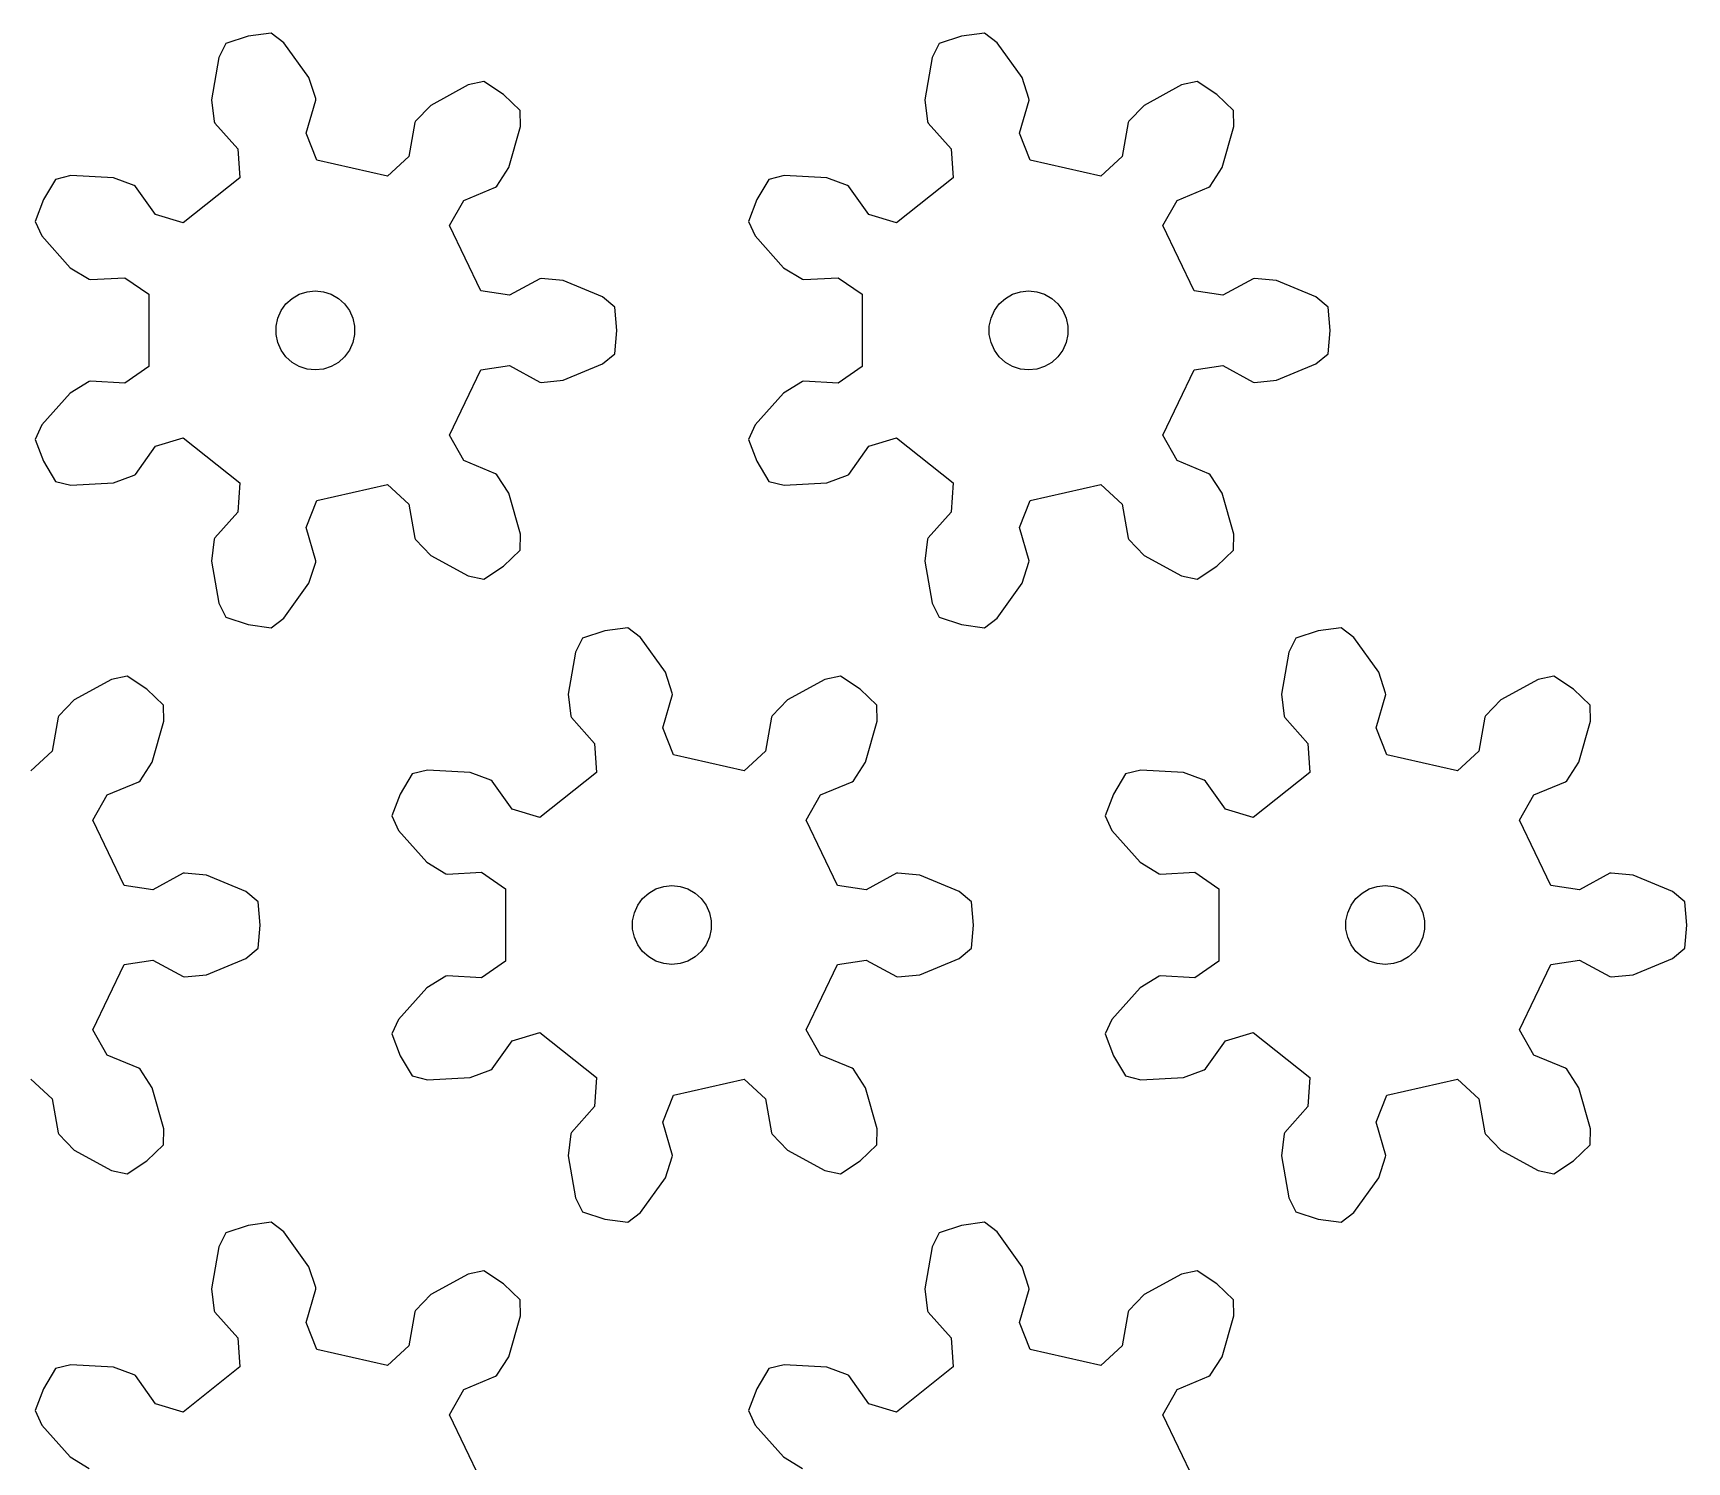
# Model space of a CAD drawing. Extents: x 0 to 212, y 0 to 226.
# Drawn here: x 148.9 to 211.8, y 171.6 to 225.8 of the extents above; entities that cross this region are included whole.
import ezdxf

# ---------------------------------------------------------------- set-up
doc = ezdxf.new("R2010")
doc.units = 0

msp = doc.modelspace()

# ---------------------------------------------------------------- linework, layer by layer
for p, q in [((157.113, 225.704), (156.268, 225.429)), ((157.994, 225.823), (157.113, 225.704)), ((158.474, 225.456), (157.994, 225.823)), ((184.209, 225.704), (183.364, 225.429)), ((185.09, 225.823), (184.209, 225.704)), ((185.57, 225.456), (185.09, 225.823)), ((156.268, 225.429), (155.995, 224.891)), ((159.414, 224.138), (158.474, 225.456)), ((183.364, 225.429), (183.091, 224.891)), ((186.51, 224.138), (185.57, 225.456)), ((155.995, 224.891), (155.72, 223.294)), ((183.091, 224.891), (182.816, 223.294)), ((159.679, 223.34), (159.414, 224.138)), ((165.475, 223.858), (164.056, 223.078)), ((166.066, 223.98), (165.475, 223.858)), ((166.808, 223.491), (166.066, 223.98)), ((186.774, 223.34), (186.51, 224.138)), ((192.571, 223.858), (191.151, 223.078)), ((193.162, 223.98), (192.571, 223.858)), ((193.904, 223.491), (193.162, 223.98)), ((155.72, 223.294), (155.828, 222.461)), ((159.321, 222.023), (159.68, 223.28)), ((159.68, 223.28), (159.679, 223.34)), ((164.056, 223.078), (163.472, 222.475)), ((167.45, 222.877), (166.808, 223.491)), ((182.816, 223.294), (182.924, 222.461)), ((186.416, 222.023), (186.776, 223.28)), ((186.776, 223.28), (186.774, 223.34)), ((191.151, 223.078), (190.567, 222.475)), ((194.546, 222.877), (193.904, 223.491)), ((155.828, 222.461), (155.853, 222.407)), ((155.853, 222.407), (156.722, 221.43)), ((163.444, 222.421), (163.222, 221.132)), ((163.472, 222.475), (163.444, 222.421)), ((167.463, 222.273), (167.45, 222.877)), ((182.924, 222.461), (182.949, 222.407)), ((182.949, 222.407), (183.818, 221.43)), ((190.54, 222.421), (190.318, 221.132)), ((190.567, 222.475), (190.54, 222.421)), ((194.559, 222.273), (194.546, 222.877)), ((159.728, 220.996), (159.321, 222.023)), ((167.018, 220.716), (167.463, 222.273)), ((186.823, 220.996), (186.416, 222.023)), ((194.114, 220.716), (194.559, 222.273)), ((156.722, 221.43), (156.801, 220.328)), ((183.818, 221.43), (183.897, 220.328)), ((162.41, 220.383), (159.728, 220.996)), ((163.222, 221.132), (162.41, 220.383)), ((166.56, 220.012), (167.018, 220.716)), ((189.506, 220.383), (186.823, 220.996)), ((190.318, 221.132), (189.506, 220.383)), ((193.655, 220.012), (194.114, 220.716)), ((149.795, 220.267), (149.339, 219.504)), ((150.38, 220.413), (149.795, 220.267)), ((151.998, 220.326), (150.38, 220.413)), ((152.786, 220.036), (151.998, 220.326)), ((152.834, 219.999), (152.786, 220.036)), ((153.593, 218.934), (152.834, 219.999)), ((156.801, 220.328), (154.65, 218.612)), ((165.307, 219.47), (166.513, 219.973)), ((166.513, 219.973), (166.56, 220.012)), ((176.891, 220.267), (176.435, 219.504)), ((177.476, 220.413), (176.891, 220.267)), ((179.094, 220.326), (177.476, 220.413)), ((179.882, 220.036), (179.094, 220.326)), ((179.93, 219.999), (179.882, 220.036)), ((180.689, 218.934), (179.93, 219.999)), ((183.897, 220.328), (181.745, 218.612)), ((192.402, 219.47), (193.609, 219.973)), ((193.609, 219.973), (193.655, 220.012)), ((149.339, 219.504), (149.027, 218.672)), ((164.757, 218.512), (165.307, 219.47)), ((176.435, 219.504), (176.122, 218.672)), ((191.853, 218.512), (192.402, 219.47)), ((149.027, 218.672), (149.277, 218.122)), ((154.65, 218.612), (153.593, 218.934)), ((176.122, 218.672), (176.373, 218.122)), ((181.745, 218.612), (180.689, 218.934)), ((149.277, 218.122), (150.354, 216.912)), ((165.951, 216.033), (164.757, 218.512)), ((176.373, 218.122), (177.45, 216.912)), ((193.047, 216.033), (191.853, 218.512)), ((150.354, 216.912), (151.072, 216.477)), ((177.45, 216.912), (178.168, 216.477)), ((151.072, 216.477), (151.131, 216.462)), ((151.131, 216.462), (152.436, 216.533)), ((152.436, 216.533), (153.347, 215.907)), ((168.189, 216.494), (167.043, 215.865)), ((168.248, 216.507), (168.189, 216.494)), ((169.084, 216.426), (168.248, 216.507)), ((170.579, 215.803), (169.084, 216.426)), ((178.168, 216.477), (178.226, 216.462)), ((178.226, 216.462), (179.532, 216.533)), ((179.532, 216.533), (180.443, 215.907)), ((195.284, 216.494), (194.139, 215.865)), ((195.343, 216.507), (195.284, 216.494)), ((196.179, 216.426), (195.343, 216.507)), ((197.675, 215.803), (196.179, 216.426)), ((153.347, 215.907), (153.347, 213.156)), ((158.364, 215.282), (158.549, 215.535)), ((158.549, 215.535), (158.782, 215.745)), ((158.782, 215.745), (159.053, 215.902)), ((159.053, 215.902), (159.351, 215.999)), ((159.351, 215.999), (159.663, 216.032)), ((159.663, 216.032), (159.975, 215.999)), ((159.975, 215.999), (160.273, 215.902)), ((160.273, 215.902), (160.545, 215.745)), ((160.545, 215.745), (160.778, 215.535)), ((160.778, 215.535), (160.962, 215.282)), ((167.043, 215.865), (165.951, 216.033)), ((171.043, 215.417), (170.579, 215.803)), ((180.443, 215.907), (180.443, 213.156)), ((185.46, 215.282), (185.644, 215.535)), ((185.644, 215.535), (185.877, 215.745)), ((185.877, 215.745), (186.149, 215.902)), ((186.149, 215.902), (186.447, 215.999)), ((186.447, 215.999), (186.759, 216.032)), ((186.759, 216.032), (187.071, 215.999)), ((187.071, 215.999), (187.369, 215.902)), ((187.369, 215.902), (187.641, 215.745)), ((187.641, 215.745), (187.874, 215.535)), ((187.874, 215.535), (188.058, 215.282)), ((194.139, 215.865), (193.047, 216.033)), ((198.139, 215.417), (197.675, 215.803)), ((158.172, 214.689), (158.237, 214.995)), ((158.237, 214.995), (158.364, 215.282)), ((160.962, 215.282), (161.09, 214.995)), ((161.09, 214.995), (161.155, 214.689)), ((171.122, 214.532), (171.043, 215.417)), ((185.267, 214.689), (185.333, 214.995)), ((185.333, 214.995), (185.46, 215.282)), ((188.058, 215.282), (188.186, 214.995)), ((188.186, 214.995), (188.251, 214.689)), ((198.218, 214.532), (198.139, 215.417)), ((158.172, 214.375), (158.172, 214.689)), ((158.237, 214.068), (158.172, 214.375)), ((161.155, 214.375), (161.09, 214.068)), ((161.155, 214.689), (161.155, 214.375)), ((171.043, 213.647), (171.122, 214.532)), ((185.267, 214.375), (185.267, 214.689)), ((185.333, 214.068), (185.267, 214.375)), ((188.251, 214.375), (188.186, 214.068)), ((188.251, 214.689), (188.251, 214.375)), ((198.139, 213.647), (198.218, 214.532)), ((158.364, 213.782), (158.237, 214.068)), ((158.549, 213.528), (158.364, 213.782)), ((160.962, 213.782), (160.778, 213.528)), ((161.09, 214.068), (160.962, 213.782)), ((170.579, 213.26), (171.043, 213.647)), ((185.46, 213.782), (185.333, 214.068)), ((185.644, 213.528), (185.46, 213.782)), ((188.058, 213.782), (187.874, 213.528)), ((188.186, 214.068), (188.058, 213.782)), ((197.675, 213.26), (198.139, 213.647)), ((153.347, 213.156), (152.436, 212.531)), ((158.782, 213.318), (158.549, 213.528)), ((159.053, 213.161), (158.782, 213.318)), ((159.351, 213.065), (159.053, 213.161)), ((159.663, 213.032), (159.351, 213.065)), ((159.975, 213.065), (159.663, 213.032)), ((160.273, 213.161), (159.975, 213.065)), ((160.545, 213.318), (160.273, 213.161)), ((160.778, 213.528), (160.545, 213.318)), ((164.757, 210.552), (165.951, 213.031)), ((165.951, 213.031), (167.043, 213.199)), ((167.043, 213.199), (168.189, 212.569)), ((169.084, 212.637), (170.579, 213.26)), ((180.443, 213.156), (179.532, 212.531)), ((185.877, 213.318), (185.644, 213.528)), ((186.149, 213.161), (185.877, 213.318)), ((186.447, 213.065), (186.149, 213.161)), ((186.759, 213.032), (186.447, 213.065)), ((187.071, 213.065), (186.759, 213.032)), ((187.369, 213.161), (187.071, 213.065)), ((187.641, 213.318), (187.369, 213.161)), ((187.874, 213.528), (187.641, 213.318)), ((191.853, 210.552), (193.047, 213.031)), ((193.047, 213.031), (194.139, 213.199)), ((194.139, 213.199), (195.284, 212.569)), ((196.179, 212.637), (197.675, 213.26)), ((151.072, 212.586), (150.354, 212.151)), ((151.131, 212.601), (151.072, 212.586)), ((152.436, 212.531), (151.131, 212.601)), ((168.189, 212.569), (168.248, 212.557)), ((168.248, 212.557), (169.084, 212.637)), ((178.168, 212.586), (177.45, 212.151)), ((178.226, 212.601), (178.168, 212.586)), ((179.532, 212.531), (178.226, 212.601)), ((195.284, 212.569), (195.343, 212.557)), ((195.343, 212.557), (196.179, 212.637)), ((150.354, 212.151), (149.277, 210.941)), ((177.45, 212.151), (176.373, 210.941)), ((149.277, 210.941), (149.027, 210.392)), ((165.307, 209.593), (164.757, 210.552)), ((176.373, 210.941), (176.122, 210.392)), ((192.402, 209.593), (191.853, 210.552)), ((149.027, 210.392), (149.339, 209.56)), ((152.834, 209.064), (153.593, 210.129)), ((153.593, 210.129), (154.65, 210.451)), ((154.65, 210.451), (156.801, 208.736)), ((176.122, 210.392), (176.435, 209.56)), ((179.93, 209.064), (180.689, 210.129)), ((180.689, 210.129), (181.745, 210.451)), ((181.745, 210.451), (183.897, 208.736)), ((149.339, 209.56), (149.795, 208.797)), ((166.513, 209.09), (165.307, 209.593)), ((176.435, 209.56), (176.891, 208.797)), ((193.609, 209.09), (192.402, 209.593)), ((149.795, 208.797), (150.38, 208.65)), ((150.38, 208.65), (151.998, 208.737)), ((151.998, 208.737), (152.786, 209.028)), ((152.786, 209.028), (152.834, 209.064)), ((156.801, 208.736), (156.722, 207.634)), ((159.728, 208.068), (162.41, 208.68)), ((162.41, 208.68), (163.222, 207.931)), ((166.56, 209.052), (166.513, 209.09)), ((167.018, 208.348), (166.56, 209.052)), ((176.891, 208.797), (177.476, 208.65)), ((177.476, 208.65), (179.094, 208.737)), ((179.094, 208.737), (179.882, 209.028)), ((179.882, 209.028), (179.93, 209.064)), ((183.897, 208.736), (183.818, 207.634)), ((186.823, 208.068), (189.506, 208.68)), ((189.506, 208.68), (190.318, 207.931)), ((193.655, 209.052), (193.609, 209.09)), ((194.114, 208.348), (193.655, 209.052)), ((159.321, 207.041), (159.728, 208.068)), ((167.463, 206.79), (167.018, 208.348)), ((186.416, 207.041), (186.823, 208.068)), ((194.559, 206.79), (194.114, 208.348)), ((156.722, 207.634), (155.853, 206.657)), ((163.222, 207.931), (163.444, 206.643)), ((183.818, 207.634), (182.949, 206.657)), ((190.318, 207.931), (190.54, 206.643)), ((159.68, 205.783), (159.321, 207.041)), ((167.45, 206.187), (167.463, 206.79)), ((186.776, 205.783), (186.416, 207.041)), ((194.546, 206.187), (194.559, 206.79)), ((155.828, 206.602), (155.72, 205.769)), ((155.853, 206.657), (155.828, 206.602)), ((163.444, 206.643), (163.472, 206.589)), ((163.472, 206.589), (164.056, 205.985)), ((166.808, 205.573), (167.45, 206.187)), ((182.924, 206.602), (182.816, 205.769)), ((182.949, 206.657), (182.924, 206.602)), ((190.54, 206.643), (190.567, 206.589)), ((190.567, 206.589), (191.151, 205.985)), ((193.904, 205.573), (194.546, 206.187)), ((155.72, 205.769), (155.995, 204.173)), ((159.414, 204.926), (159.679, 205.723)), ((159.679, 205.723), (159.68, 205.783)), ((164.056, 205.985), (165.475, 205.205)), ((166.066, 205.083), (166.808, 205.573)), ((182.816, 205.769), (183.091, 204.173)), ((186.51, 204.926), (186.774, 205.723)), ((186.774, 205.723), (186.776, 205.783)), ((191.151, 205.985), (192.571, 205.205)), ((193.162, 205.083), (193.904, 205.573)), ((158.474, 203.607), (159.414, 204.926)), ((165.475, 205.205), (166.066, 205.083)), ((185.57, 203.607), (186.51, 204.926)), ((192.571, 205.205), (193.162, 205.083)), ((155.995, 204.173), (156.268, 203.635)), ((183.091, 204.173), (183.364, 203.635)), ((156.268, 203.635), (157.113, 203.36)), ((157.994, 203.241), (158.474, 203.607)), ((183.364, 203.635), (184.209, 203.36)), ((185.09, 203.241), (185.57, 203.607)), ((157.113, 203.36), (157.994, 203.241)), ((170.661, 203.121), (169.816, 202.847)), ((171.542, 203.241), (170.661, 203.121)), ((172.022, 202.874), (171.542, 203.241)), ((184.209, 203.36), (185.09, 203.241)), ((197.757, 203.121), (196.912, 202.847)), ((198.638, 203.241), (197.757, 203.121)), ((199.118, 202.874), (198.638, 203.241)), ((169.543, 202.308), (169.268, 200.712)), ((169.816, 202.847), (169.543, 202.308)), ((172.962, 201.555), (172.022, 202.874)), ((196.639, 202.308), (196.364, 200.712)), ((196.912, 202.847), (196.639, 202.308)), ((200.058, 201.555), (199.118, 202.874)), ((151.927, 201.276), (150.508, 200.496)), ((152.518, 201.398), (151.927, 201.276)), ((153.26, 200.909), (152.518, 201.398)), ((173.226, 200.758), (172.962, 201.555)), ((179.023, 201.276), (177.603, 200.496)), ((179.614, 201.398), (179.023, 201.276)), ((180.356, 200.909), (179.614, 201.398)), ((200.322, 200.758), (200.058, 201.555)), ((206.119, 201.276), (204.699, 200.496)), ((206.71, 201.398), (206.119, 201.276)), ((207.452, 200.909), (206.71, 201.398)), ((150.508, 200.496), (149.924, 199.892)), ((153.902, 200.294), (153.26, 200.909)), ((169.268, 200.712), (169.376, 199.879)), ((172.869, 199.441), (173.228, 200.698)), ((173.228, 200.698), (173.226, 200.758)), ((177.603, 200.496), (177.019, 199.892)), ((180.998, 200.294), (180.356, 200.909)), ((196.364, 200.712), (196.471, 199.879)), ((199.964, 199.441), (200.323, 200.698)), ((200.323, 200.698), (200.322, 200.758)), ((204.699, 200.496), (204.115, 199.892)), ((208.094, 200.294), (207.452, 200.909)), ((149.896, 199.839), (149.675, 198.55)), ((149.924, 199.892), (149.896, 199.839)), ((153.915, 199.691), (153.902, 200.294)), ((169.376, 199.879), (169.401, 199.824)), ((169.401, 199.824), (170.27, 198.847)), ((176.992, 199.839), (176.77, 198.55)), ((177.019, 199.892), (176.992, 199.839)), ((181.011, 199.691), (180.998, 200.294)), ((196.471, 199.879), (196.496, 199.824)), ((196.496, 199.824), (197.365, 198.847)), ((204.088, 199.839), (203.866, 198.55)), ((204.115, 199.892), (204.088, 199.839)), ((208.107, 199.691), (208.094, 200.294)), ((153.47, 198.133), (153.915, 199.691)), ((173.275, 198.413), (172.869, 199.441)), ((180.566, 198.133), (181.011, 199.691)), ((200.371, 198.413), (199.964, 199.441)), ((207.662, 198.133), (208.107, 199.691)), ((149.675, 198.55), (148.862, 197.801)), ((170.27, 198.847), (170.349, 197.745)), ((176.77, 198.55), (175.958, 197.801)), ((197.365, 198.847), (197.444, 197.745)), ((203.866, 198.55), (203.054, 197.801)), ((153.012, 197.43), (153.47, 198.133)), ((175.958, 197.801), (173.275, 198.413)), ((180.107, 197.43), (180.566, 198.133)), ((203.054, 197.801), (200.371, 198.413)), ((207.203, 197.43), (207.662, 198.133)), ((151.759, 196.888), (152.965, 197.391)), ((152.965, 197.391), (153.012, 197.43)), ((163.343, 197.684), (162.887, 196.921)), ((163.928, 197.831), (163.343, 197.684)), ((165.546, 197.744), (163.928, 197.831)), ((166.334, 197.453), (165.546, 197.744)), ((166.382, 197.417), (166.334, 197.453)), ((167.141, 196.352), (166.382, 197.417)), ((170.349, 197.745), (168.198, 196.03)), ((178.854, 196.888), (180.061, 197.391)), ((180.061, 197.391), (180.107, 197.43)), ((190.438, 197.684), (189.983, 196.921)), ((191.024, 197.831), (190.438, 197.684)), ((192.642, 197.744), (191.024, 197.831)), ((193.43, 197.453), (192.642, 197.744)), ((193.478, 197.417), (193.43, 197.453)), ((194.236, 196.352), (193.478, 197.417)), ((197.444, 197.745), (195.293, 196.03)), ((205.95, 196.888), (207.157, 197.391)), ((207.157, 197.391), (207.203, 197.43)), ((151.209, 195.929), (151.759, 196.888)), ((162.887, 196.921), (162.575, 196.089)), ((178.305, 195.929), (178.854, 196.888)), ((189.983, 196.921), (189.67, 196.089)), ((205.401, 195.929), (205.95, 196.888)), ((162.575, 196.089), (162.825, 195.54)), ((168.198, 196.03), (167.141, 196.352)), ((189.67, 196.089), (189.921, 195.54)), ((195.293, 196.03), (194.236, 196.352)), ((152.403, 193.45), (151.209, 195.929)), ((162.825, 195.54), (163.902, 194.33)), ((179.499, 193.45), (178.305, 195.929)), ((189.921, 195.54), (190.998, 194.33)), ((206.595, 193.45), (205.401, 195.929)), ((163.902, 194.33), (164.62, 193.895)), ((190.998, 194.33), (191.716, 193.895)), ((154.641, 193.912), (153.495, 193.282)), ((154.7, 193.924), (154.641, 193.912)), ((155.536, 193.844), (154.7, 193.924)), ((157.031, 193.221), (155.536, 193.844)), ((164.62, 193.895), (164.679, 193.88)), ((164.679, 193.88), (165.984, 193.951)), ((165.984, 193.951), (166.895, 193.325)), ((181.737, 193.912), (180.591, 193.282)), ((181.795, 193.924), (181.737, 193.912)), ((182.632, 193.844), (181.795, 193.924)), ((184.127, 193.221), (182.632, 193.844)), ((191.716, 193.895), (191.774, 193.88)), ((191.774, 193.88), (193.08, 193.951)), ((193.08, 193.951), (193.991, 193.325)), ((208.832, 193.912), (207.687, 193.282)), ((208.891, 193.924), (208.832, 193.912)), ((209.727, 193.844), (208.891, 193.924)), ((211.222, 193.221), (209.727, 193.844)), ((153.495, 193.282), (152.403, 193.45)), ((157.495, 192.835), (157.031, 193.221)), ((166.895, 193.325), (166.895, 190.574)), ((171.912, 192.699), (172.097, 192.953)), ((172.097, 192.953), (172.33, 193.163)), ((172.33, 193.163), (172.601, 193.32)), ((172.601, 193.32), (172.899, 193.417)), ((172.899, 193.417), (173.211, 193.449)), ((173.211, 193.449), (173.523, 193.417)), ((173.523, 193.417), (173.821, 193.32)), ((173.821, 193.32), (174.093, 193.163)), ((174.093, 193.163), (174.326, 192.953)), ((174.326, 192.953), (174.51, 192.699)), ((180.591, 193.282), (179.499, 193.45)), ((184.591, 192.835), (184.127, 193.221)), ((193.991, 193.325), (193.991, 190.574)), ((199.008, 192.699), (199.192, 192.953)), ((199.192, 192.953), (199.425, 193.163)), ((199.425, 193.163), (199.697, 193.32)), ((199.697, 193.32), (199.995, 193.417)), ((199.995, 193.417), (200.307, 193.449)), ((200.307, 193.449), (200.619, 193.417)), ((200.619, 193.417), (200.917, 193.32)), ((200.917, 193.32), (201.189, 193.163)), ((201.189, 193.163), (201.422, 192.953)), ((201.422, 192.953), (201.606, 192.699)), ((207.687, 193.282), (206.595, 193.45)), ((211.686, 192.835), (211.222, 193.221)), ((157.575, 191.949), (157.495, 192.835)), ((171.719, 192.106), (171.785, 192.413)), ((171.785, 192.413), (171.912, 192.699)), ((174.51, 192.699), (174.638, 192.413)), ((174.638, 192.413), (174.703, 192.106)), ((184.67, 191.949), (184.591, 192.835)), ((198.815, 192.106), (198.88, 192.413)), ((198.88, 192.413), (199.008, 192.699)), ((201.606, 192.699), (201.734, 192.413)), ((201.734, 192.413), (201.799, 192.106)), ((211.766, 191.949), (211.686, 192.835)), ((157.495, 191.064), (157.575, 191.949)), ((171.719, 191.793), (171.719, 192.106)), ((171.785, 191.486), (171.719, 191.793)), ((174.703, 191.793), (174.638, 191.486)), ((174.703, 192.106), (174.703, 191.793)), ((184.591, 191.064), (184.67, 191.949)), ((198.815, 191.793), (198.815, 192.106)), ((198.88, 191.486), (198.815, 191.793)), ((201.799, 191.793), (201.734, 191.486)), ((201.799, 192.106), (201.799, 191.793)), ((211.686, 191.064), (211.766, 191.949)), ((157.031, 190.678), (157.495, 191.064)), ((171.912, 191.199), (171.785, 191.486)), ((172.097, 190.946), (171.912, 191.199)), ((174.51, 191.199), (174.326, 190.946)), ((174.638, 191.486), (174.51, 191.199)), ((184.127, 190.678), (184.591, 191.064)), ((199.008, 191.199), (198.88, 191.486)), ((199.192, 190.946), (199.008, 191.199)), ((201.606, 191.199), (201.422, 190.946)), ((201.734, 191.486), (201.606, 191.199)), ((211.222, 190.678), (211.686, 191.064)), ((151.209, 187.969), (152.403, 190.448)), ((152.403, 190.448), (153.495, 190.617)), ((153.495, 190.617), (154.641, 189.987)), ((155.536, 190.055), (157.031, 190.678)), ((166.895, 190.574), (165.984, 189.948)), ((172.33, 190.736), (172.097, 190.946)), ((172.601, 190.579), (172.33, 190.736)), ((172.899, 190.482), (172.601, 190.579)), ((173.211, 190.449), (172.899, 190.482)), ((173.523, 190.482), (173.211, 190.449)), ((173.821, 190.579), (173.523, 190.482)), ((174.093, 190.736), (173.821, 190.579)), ((174.326, 190.946), (174.093, 190.736)), ((178.305, 187.969), (179.499, 190.448)), ((179.499, 190.448), (180.591, 190.617)), ((180.591, 190.617), (181.737, 189.987)), ((182.632, 190.055), (184.127, 190.678)), ((193.991, 190.574), (193.08, 189.948)), ((199.425, 190.736), (199.192, 190.946)), ((199.697, 190.579), (199.425, 190.736)), ((199.995, 190.482), (199.697, 190.579)), ((200.307, 190.449), (199.995, 190.482)), ((200.619, 190.482), (200.307, 190.449)), ((200.917, 190.579), (200.619, 190.482)), ((201.189, 190.736), (200.917, 190.579)), ((201.422, 190.946), (201.189, 190.736)), ((205.401, 187.969), (206.595, 190.448)), ((206.595, 190.448), (207.687, 190.617)), ((207.687, 190.617), (208.832, 189.987)), ((209.727, 190.055), (211.222, 190.678)), ((154.641, 189.987), (154.7, 189.975)), ((154.7, 189.975), (155.536, 190.055)), ((164.62, 190.004), (163.902, 189.569)), ((164.679, 190.019), (164.62, 190.004)), ((165.984, 189.948), (164.679, 190.019)), ((181.737, 189.987), (181.795, 189.975)), ((181.795, 189.975), (182.632, 190.055)), ((191.716, 190.004), (190.998, 189.569)), ((191.774, 190.019), (191.716, 190.004)), ((193.08, 189.948), (191.774, 190.019)), ((208.832, 189.987), (208.891, 189.975)), ((208.891, 189.975), (209.727, 190.055)), ((163.902, 189.569), (162.825, 188.359)), ((190.998, 189.569), (189.921, 188.359)), ((151.759, 187.011), (151.209, 187.969)), ((162.825, 188.359), (162.575, 187.81)), ((167.141, 187.547), (168.198, 187.869)), ((168.198, 187.869), (170.349, 186.154)), ((178.854, 187.011), (178.305, 187.969)), ((189.921, 188.359), (189.67, 187.81)), ((194.236, 187.547), (195.293, 187.869)), ((195.293, 187.869), (197.444, 186.154)), ((205.95, 187.011), (205.401, 187.969)), ((162.575, 187.81), (162.887, 186.978)), ((166.382, 186.482), (167.141, 187.547)), ((189.67, 187.81), (189.983, 186.978)), ((193.478, 186.482), (194.236, 187.547)), ((152.965, 186.508), (151.759, 187.011)), ((162.887, 186.978), (163.343, 186.215)), ((180.061, 186.508), (178.854, 187.011)), ((189.983, 186.978), (190.438, 186.215)), ((207.157, 186.508), (205.95, 187.011)), ((148.862, 186.098), (149.675, 185.349)), ((153.012, 186.469), (152.965, 186.508)), ((153.47, 185.766), (153.012, 186.469)), ((163.343, 186.215), (163.928, 186.068)), ((163.928, 186.068), (165.546, 186.155)), ((165.546, 186.155), (166.334, 186.446)), ((166.334, 186.446), (166.382, 186.482)), ((170.349, 186.154), (170.27, 185.051)), ((173.275, 185.486), (175.958, 186.098)), ((175.958, 186.098), (176.77, 185.349)), ((180.107, 186.469), (180.061, 186.508)), ((180.566, 185.766), (180.107, 186.469)), ((190.438, 186.215), (191.024, 186.068)), ((191.024, 186.068), (192.642, 186.155)), ((192.642, 186.155), (193.43, 186.446)), ((193.43, 186.446), (193.478, 186.482)), ((197.444, 186.154), (197.365, 185.051)), ((200.371, 185.486), (203.054, 186.098)), ((203.054, 186.098), (203.866, 185.349)), ((207.203, 186.469), (207.157, 186.508)), ((207.662, 185.766), (207.203, 186.469)), ((149.675, 185.349), (149.896, 184.06)), ((153.915, 184.208), (153.47, 185.766)), ((172.869, 184.458), (173.275, 185.486)), ((176.77, 185.349), (176.992, 184.06)), ((181.011, 184.208), (180.566, 185.766)), ((199.964, 184.458), (200.371, 185.486)), ((203.866, 185.349), (204.088, 184.06)), ((208.107, 184.208), (207.662, 185.766)), ((170.27, 185.051), (169.401, 184.075)), ((197.365, 185.051), (196.496, 184.075)), ((153.902, 183.604), (153.915, 184.208)), ((169.401, 184.075), (169.376, 184.02)), ((173.228, 183.201), (172.869, 184.458)), ((180.998, 183.604), (181.011, 184.208)), ((196.496, 184.075), (196.471, 184.02)), ((200.323, 183.201), (199.964, 184.458)), ((208.094, 183.604), (208.107, 184.208)), ((149.896, 184.06), (149.924, 184.007)), ((149.924, 184.007), (150.508, 183.403)), ((153.26, 182.99), (153.902, 183.604)), ((169.376, 184.02), (169.268, 183.187)), ((176.992, 184.06), (177.019, 184.007)), ((177.019, 184.007), (177.603, 183.403)), ((180.356, 182.99), (180.998, 183.604)), ((196.471, 184.02), (196.364, 183.187)), ((204.088, 184.06), (204.115, 184.007)), ((204.115, 184.007), (204.699, 183.403)), ((207.452, 182.99), (208.094, 183.604)), ((150.508, 183.403), (151.927, 182.623)), ((152.518, 182.501), (153.26, 182.99)), ((169.268, 183.187), (169.543, 181.591)), ((172.962, 182.344), (173.226, 183.141)), ((173.226, 183.141), (173.228, 183.201)), ((177.603, 183.403), (179.023, 182.623)), ((179.614, 182.501), (180.356, 182.99)), ((196.364, 183.187), (196.639, 181.591)), ((200.058, 182.344), (200.322, 183.141)), ((200.322, 183.141), (200.323, 183.201)), ((204.699, 183.403), (206.119, 182.623)), ((206.71, 182.501), (207.452, 182.99)), ((151.927, 182.623), (152.518, 182.501)), ((172.022, 181.025), (172.962, 182.344)), ((179.023, 182.623), (179.614, 182.501)), ((199.118, 181.025), (200.058, 182.344)), ((206.119, 182.623), (206.71, 182.501)), ((169.543, 181.591), (169.816, 181.052)), ((196.639, 181.591), (196.912, 181.052)), ((169.816, 181.052), (170.661, 180.778)), ((171.542, 180.658), (172.022, 181.025)), ((196.912, 181.052), (197.757, 180.778)), ((198.638, 180.658), (199.118, 181.025)), ((157.113, 180.539), (156.268, 180.264)), ((157.994, 180.658), (157.113, 180.539)), ((158.474, 180.292), (157.994, 180.658)), ((170.661, 180.778), (171.542, 180.658)), ((184.209, 180.539), (183.364, 180.264)), ((185.09, 180.658), (184.209, 180.539)), ((185.57, 180.292), (185.09, 180.658)), ((197.757, 180.778), (198.638, 180.658)), ((155.995, 179.726), (155.72, 178.13)), ((156.268, 180.264), (155.995, 179.726)), ((159.414, 178.973), (158.474, 180.292)), ((183.091, 179.726), (182.816, 178.13)), ((183.364, 180.264), (183.091, 179.726)), ((186.51, 178.973), (185.57, 180.292)), ((159.679, 178.176), (159.414, 178.973)), ((165.475, 178.694), (164.056, 177.914)), ((166.066, 178.816), (165.475, 178.694)), ((166.808, 178.326), (166.066, 178.816)), ((186.774, 178.176), (186.51, 178.973)), ((192.571, 178.694), (191.151, 177.914)), ((193.162, 178.816), (192.571, 178.694)), ((193.904, 178.326), (193.162, 178.816)), ((155.72, 178.13), (155.828, 177.297)), ((159.321, 176.858), (159.68, 178.116)), ((159.68, 178.116), (159.679, 178.176)), ((164.056, 177.914), (163.472, 177.31)), ((167.45, 177.712), (166.808, 178.326)), ((182.816, 178.13), (182.924, 177.297)), ((186.416, 176.858), (186.776, 178.116)), ((186.776, 178.116), (186.774, 178.176)), ((191.151, 177.914), (190.567, 177.31)), ((194.546, 177.712), (193.904, 178.326)), ((155.828, 177.297), (155.853, 177.242)), ((155.853, 177.242), (156.722, 176.265)), ((163.444, 177.256), (163.222, 175.968)), ((163.472, 177.31), (163.444, 177.256)), ((167.463, 177.109), (167.45, 177.712)), ((182.924, 177.297), (182.949, 177.242)), ((182.949, 177.242), (183.818, 176.265)), ((190.54, 177.256), (190.318, 175.968)), ((190.567, 177.31), (190.54, 177.256)), ((194.559, 177.109), (194.546, 177.712)), ((159.728, 175.831), (159.321, 176.858)), ((167.018, 175.551), (167.463, 177.109)), ((186.823, 175.831), (186.416, 176.858)), ((194.114, 175.551), (194.559, 177.109)), ((156.722, 176.265), (156.801, 175.163)), ((163.222, 175.968), (162.41, 175.219)), ((183.818, 176.265), (183.897, 175.163)), ((190.318, 175.968), (189.506, 175.219)), ((162.41, 175.219), (159.728, 175.831)), ((166.56, 174.847), (167.018, 175.551)), ((189.506, 175.219), (186.823, 175.831)), ((193.655, 174.847), (194.114, 175.551)), ((149.795, 175.102), (149.339, 174.339)), ((150.38, 175.249), (149.795, 175.102)), ((151.998, 175.161), (150.38, 175.249)), ((152.786, 174.871), (151.998, 175.161)), ((152.834, 174.835), (152.786, 174.871)), ((153.593, 173.77), (152.834, 174.835)), ((156.801, 175.163), (154.65, 173.448)), ((165.307, 174.306), (166.513, 174.809)), ((166.513, 174.809), (166.56, 174.847)), ((176.891, 175.102), (176.435, 174.339)), ((177.476, 175.249), (176.891, 175.102)), ((179.094, 175.161), (177.476, 175.249)), ((179.882, 174.871), (179.094, 175.161)), ((179.93, 174.835), (179.882, 174.871)), ((180.689, 173.77), (179.93, 174.835)), ((183.897, 175.163), (181.745, 173.448)), ((192.402, 174.306), (193.609, 174.809)), ((193.609, 174.809), (193.655, 174.847)), ((149.339, 174.339), (149.027, 173.507)), ((164.757, 173.347), (165.307, 174.306)), ((176.435, 174.339), (176.122, 173.507)), ((191.853, 173.347), (192.402, 174.306)), ((149.027, 173.507), (149.277, 172.958)), ((154.65, 173.448), (153.593, 173.77)), ((176.122, 173.507), (176.373, 172.958)), ((181.745, 173.448), (180.689, 173.77)), ((149.277, 172.958), (150.354, 171.748)), ((165.951, 170.868), (164.757, 173.347)), ((176.373, 172.958), (177.45, 171.748)), ((193.047, 170.868), (191.853, 173.347)), ((150.354, 171.748), (151.072, 171.312)), ((177.45, 171.748), (178.168, 171.312))]:
    msp.add_line(p, q)

doc.saveas('drawing.dxf')
